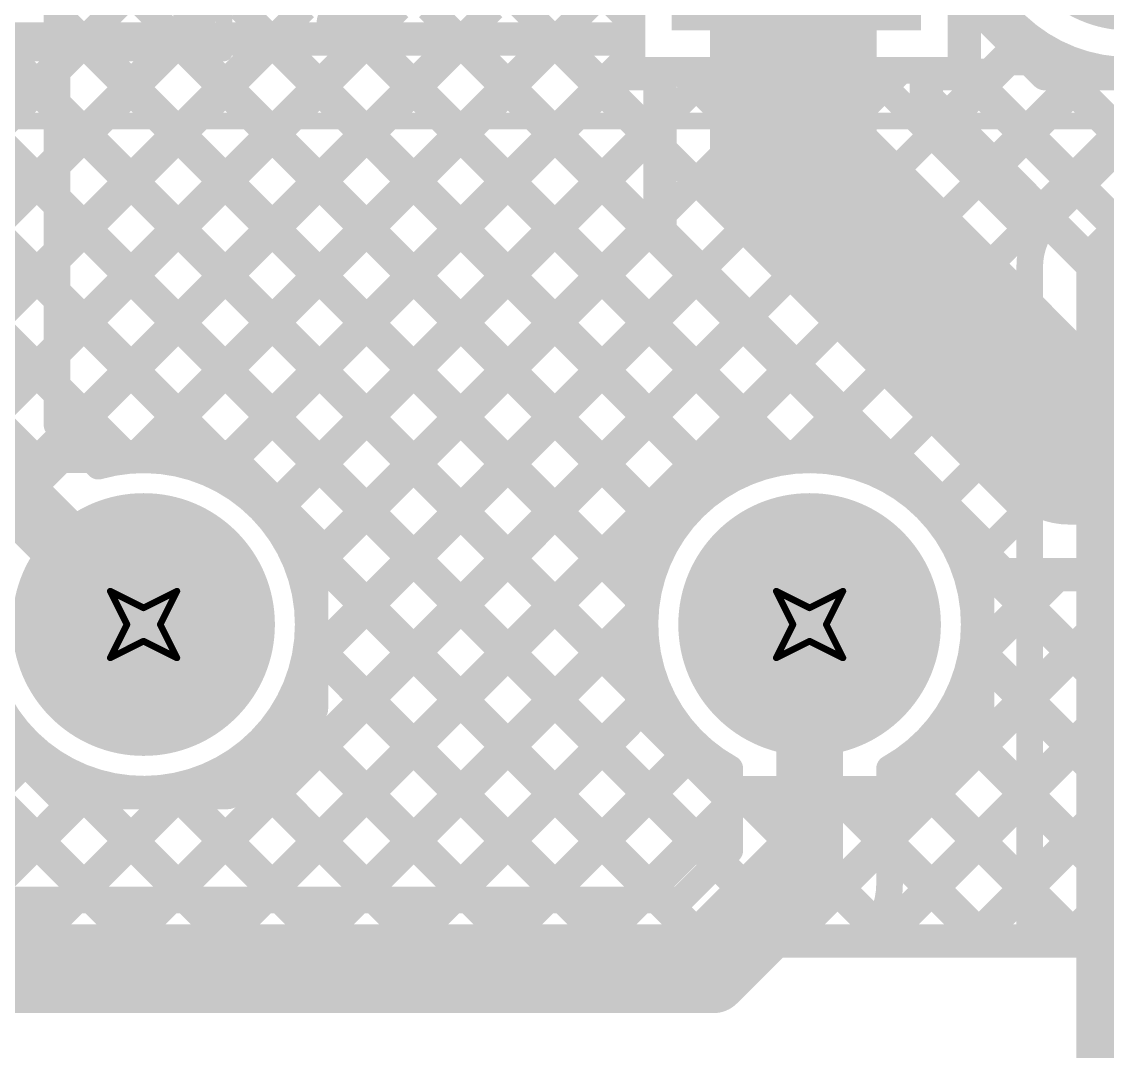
# Model space of a CAD drawing. Header units: inches. Extents: x -1.9 to 9.4, y 0 to 6.7.
# Drawn here: x 0.2097 to 0.5357, y 2.0577 to 2.3668 of the extents above; entities that cross this region are included whole.
import ezdxf

# ---------------------------------------------------------------- set-up
doc = ezdxf.new("R2010")
doc.units = ezdxf.units.IN
doc.header["$MEASUREMENT"] = 0
for name, color, linetype in [('Bottom Layer', 5, 'Continuous'), ('Bottom Solder', 6, 'Continuous'), ('Drill Drawing', 1, 'Continuous'), ('Mechanical 15', 56, 'Continuous'), ('Multi-Layer', 9, 'Continuous'), ('Pad Holes', 156, 'Continuous'), ('Top Layer', 1, 'Continuous'), ('Top Overlay', 2, 'Continuous'), ('Top Paste', 8, 'Continuous'), ('Top Solder', 216, 'Continuous')]:
    doc.layers.add(name, color=color, linetype=linetype)

# ---------------------------------------------------------------- blocks, each defined once
blk = doc.blocks.new('PE2818_I_1')
at = {"layer": 'Bottom Layer'}
h = blk.add_hatch(color=5, dxfattribs=at)
edge = h.paths.add_edge_path()
edge.add_arc((0.4, 0.4), 0.03543, 0, 360)
h = blk.add_hatch(color=5, dxfattribs=at)
edge = h.paths.add_edge_path()
edge.add_arc((0.4, 0.2), 0.03543, 0, 360)
at = {"layer": 'Bottom Solder'}
h = blk.add_hatch(color=6, dxfattribs=at)
edge = h.paths.add_edge_path()
edge.add_arc((0.4, 0.4), 0.03943, 0, 360)
h = blk.add_hatch(color=6, dxfattribs=at)
edge = h.paths.add_edge_path()
edge.add_arc((0.4, 0.2), 0.03943, 0, 360)
at = {"layer": 'Multi-Layer'}
h = blk.add_hatch(color=9, dxfattribs=at)
edge = h.paths.add_edge_path()
edge.add_arc((0.4, 0.4), 0.03543, 0, 360)
h = blk.add_hatch(color=9, dxfattribs=at)
edge = h.paths.add_edge_path()
edge.add_arc((0.4, 0.2), 0.03543, 0, 360)
at = {"layer": 'Pad Holes'}
h = blk.add_hatch(color=7, dxfattribs=at)
edge = h.paths.add_edge_path()
edge.add_arc((0.4, 0.4), 0.01969, 0, 360)
h = blk.add_hatch(color=7, dxfattribs=at)
edge = h.paths.add_edge_path()
edge.add_arc((0.4, 0.2), 0.01969, 0, 360)
at = {"layer": 'Top Layer'}
h = blk.add_hatch(color=1, dxfattribs=at)
edge = h.paths.add_edge_path()
edge.add_arc((0.4, 0.4), 0.03543, 0, 360)
h = blk.add_hatch(color=1, dxfattribs=at)
edge = h.paths.add_edge_path()
edge.add_arc((0.4, 0.2), 0.03543, 0, 360)
at = {"layer": 'Top Solder'}
h = blk.add_hatch(color=216, dxfattribs=at)
edge = h.paths.add_edge_path()
edge.add_arc((0.4, 0.4), 0.03943, 0, 360)
h = blk.add_hatch(color=216, dxfattribs=at)
edge = h.paths.add_edge_path()
edge.add_arc((0.4, 0.2), 0.03943, 0, 360)
at = {"layer": 'Top Overlay', "const_width": 0.005}
blk.add_lwpolyline([(0.55118, 0.61024), (0.55118, -0.61024)], dxfattribs=at)
blk = doc.blocks.new('PH_01338_21')
at = {"layer": 'Bottom Layer'}
blk.add_hatch(color=5, dxfattribs=at).paths.add_polyline_path([(-0.23543, -0.01457), (-0.16457, -0.01457), (-0.16457, -0.08543), (-0.23543, -0.08543)])
h = blk.add_hatch(color=5, dxfattribs=at)
edge = h.paths.add_edge_path()
edge.add_arc((-0.1, -0.05), 0.03543, 0, 360)
at = {"layer": 'Bottom Solder'}
blk.add_hatch(color=6, dxfattribs=at).paths.add_polyline_path([(-0.23743, -0.01257), (-0.16257, -0.01257), (-0.16257, -0.08743), (-0.23743, -0.08743)])
h = blk.add_hatch(color=6, dxfattribs=at)
edge = h.paths.add_edge_path()
edge.add_arc((-0.1, -0.05), 0.03743, 0, 360)
at = {"layer": 'Multi-Layer'}
blk.add_hatch(color=9, dxfattribs=at).paths.add_polyline_path([(-0.23543, -0.01457), (-0.16457, -0.01457), (-0.16457, -0.08543), (-0.23543, -0.08543)])
h = blk.add_hatch(color=9, dxfattribs=at)
edge = h.paths.add_edge_path()
edge.add_arc((-0.1, -0.05), 0.03543, 0, 360)
at = {"layer": 'Top Layer'}
blk.add_hatch(color=1, dxfattribs=at).paths.add_polyline_path([(-0.23543, -0.01457), (-0.16457, -0.01457), (-0.16457, -0.08543), (-0.23543, -0.08543)])
h = blk.add_hatch(color=1, dxfattribs=at)
edge = h.paths.add_edge_path()
edge.add_arc((-0.1, -0.05), 0.03543, 0, 360)
at = {"layer": 'Top Solder'}
blk.add_hatch(color=216, dxfattribs=at).paths.add_polyline_path([(-0.23743, -0.01257), (-0.16257, -0.01257), (-0.16257, -0.08743), (-0.23743, -0.08743)])
h = blk.add_hatch(color=216, dxfattribs=at)
edge = h.paths.add_edge_path()
edge.add_arc((-0.1, -0.05), 0.03743, 0, 360)
at = {"layer": 'Top Overlay', "const_width": 0.005}
for points in [[(-0.25, -0.09842), (-0.25, 0.09842)], [(-0.25, -0.09842), (0.25, -0.09842)]]:
    blk.add_lwpolyline(points, dxfattribs=at)
at = {"layer": 'Top Overlay', "const_width": 0.0025}
blk.add_lwpolyline([(-0.25125, -0.09842, 1), (-0.24875, -0.09842, 1)], format="xyb", close=True, dxfattribs=at)
blk.add_lwpolyline([(-0.25125, -0.09842, 1), (-0.24875, -0.09842, 1)], format="xyb", close=True, dxfattribs=at)
blk = doc.blocks.new('MBS10S_25')
at = {"layer": 'Top Layer'}
for points in [[(-0.15577, 0.07086), (-0.08333, 0.07086), (-0.08333, 0.02362), (-0.15577, 0.02362)], [(0.08332, 0.07086), (0.15576, 0.07086), (0.15576, 0.02362), (0.08332, 0.02362)], [(-0.15576, -0.02362), (-0.08332, -0.02362), (-0.08332, -0.07086), (-0.15576, -0.07086)], [(0.08333, -0.02362), (0.15577, -0.02362), (0.15577, -0.07086), (0.08333, -0.07086)]]:
    blk.add_hatch(color=1, dxfattribs=at).paths.add_polyline_path(points)
at = {"layer": 'Top Paste'}
for points in [[(-0.15577, 0.07086), (-0.08333, 0.07086), (-0.08333, 0.02362), (-0.15577, 0.02362)], [(0.08332, 0.07086), (0.15576, 0.07086), (0.15576, 0.02362), (0.08332, 0.02362)], [(-0.15576, -0.02362), (-0.08332, -0.02362), (-0.08332, -0.07086), (-0.15576, -0.07086)], [(0.08333, -0.02362), (0.15577, -0.02362), (0.15577, -0.07086), (0.08333, -0.07086)]]:
    blk.add_hatch(color=8, dxfattribs=at).paths.add_polyline_path(points)
at = {"layer": 'Top Solder'}
for points in [[(-0.15777, 0.07286), (-0.08133, 0.07286), (-0.08133, 0.02162), (-0.15777, 0.02162)], [(0.08132, 0.07286), (0.15776, 0.07286), (0.15776, 0.02162), (0.08132, 0.02162)], [(-0.15776, -0.02162), (-0.08132, -0.02162), (-0.08132, -0.07286), (-0.15776, -0.07286)], [(0.08133, -0.02162), (0.15777, -0.02162), (0.15777, -0.07286), (0.08133, -0.07286)]]:
    blk.add_hatch(color=216, dxfattribs=at).paths.add_polyline_path(points)
at = {"layer": 'Mechanical 15', "const_width": 0.0001}
blk.add_lwpolyline([(0.07054, 0.00501), (0.07052, 0.00499)], dxfattribs=at)
at = {"layer": 'Mechanical 15', "const_width": 0.00005}
for points in [[(0.0705, 0.00499, 1), (0.07055, 0.00499, 1)], [(0.07052, 0.00501, 1), (0.07057, 0.00501, 1)]]:
    blk.add_lwpolyline(points, format="xyb", close=True, dxfattribs=at)
at = {"layer": 'Top Overlay'}
for points, const_width in [([(-0.1124, 0.09, 1), (-0.12654, 0.09, 1)], 0.005), ([(-0.0834, 0.09843, 1), (-0.0809, 0.09843, 1)], 0.0025), ([(-0.0834, 0.09843, 1), (-0.0809, 0.09843, 1)], 0.0025), ([(-0.07067, 0.09843, 1), (-0.06817, 0.09843, 1)], 0.0025), ([(0.08195, 0.09843, 1), (0.08445, 0.09843, 1)], 0.0025), ([(0.08195, 0.09843, 1), (0.08445, 0.09843, 1)], 0.0025), ([(-0.12779, 0.09, 1), (-0.12529, 0.09, 1)], 0.0025), ([(-0.11365, 0.09, 1), (-0.11115, 0.09, 1)], 0.0025), ([(0.03678, 0.085, 1), (0.03928, 0.085, 1)], 0.0025), ([(-0.0834, 0.07564, 1), (-0.0809, 0.07564, 1)], 0.0025), ([(0.08195, 0.07564, 1), (0.08445, 0.07564, 1)], 0.0025), ([(-0.04822, 0.07, 1), (-0.04572, 0.07, 1)], 0.0025), ([(0.03678, 0.055, 1), (0.03928, 0.055, 1)], 0.0025), ([(0.03678, 0.055, 1), (0.03928, 0.055, 1)], 0.0025), ([(-0.06822, 0.05, 1), (-0.06572, 0.05, 1)], 0.0025), ([(-0.02822, 0.05, 1), (-0.02572, 0.05, 1)], 0.0025), ([(-0.04822, 0.03, 1), (-0.04572, 0.03, 1)], 0.0025), ([(0.03678, 0.025, 1), (0.03928, 0.025, 1)], 0.0025), ([(-0.0834, 0.01886, 1), (-0.0809, 0.01886, 1)], 0.0025), ([(0.08195, 0.01886, 1), (0.08445, 0.01886, 1)], 0.0025), ([(-0.0834, -0.01885, 1), (-0.0809, -0.01885, 1)], 0.0025), ([(0.08195, -0.01885, 1), (0.08445, -0.01885, 1)], 0.0025), ([(0.03928, -0.025, 1), (0.04178, -0.025, 1)], 0.0025), ([(-0.05822, -0.035, 1), (-0.05572, -0.035, 1)], 0.0025), ([(0.03928, -0.055, 1), (0.04178, -0.055, 1)], 0.0025), ([(0.03928, -0.055, 1), (0.04178, -0.055, 1)], 0.0025), ([(-0.0834, -0.07563, 1), (-0.0809, -0.07563, 1)], 0.0025), ([(-0.05822, -0.075, 1), (-0.05572, -0.075, 1)], 0.0025), ([(0.08195, -0.07563, 1), (0.08445, -0.07563, 1)], 0.0025), ([(0.03928, -0.085, 1), (0.04178, -0.085, 1)], 0.0025), ([(-0.0834, -0.09842, 1), (-0.0809, -0.09842, 1)], 0.0025), ([(-0.0834, -0.09842, 1), (-0.0809, -0.09842, 1)], 0.0025), ([(-0.07067, -0.09842, 1), (-0.06817, -0.09842, 1)], 0.0025), ([(0.08195, -0.09842, 1), (0.08445, -0.09842, 1)], 0.0025), ([(0.08195, -0.09842, 1), (0.08445, -0.09842, 1)], 0.0025)]:
    blk.add_lwpolyline(points, format="xyb", close=True, dxfattribs=dict(at, const_width=const_width))
at = {"layer": 'Top Overlay', "const_width": 0.005}
for points in [[(0.0832, 0.09843), (-0.08215, 0.09843)], [(-0.08215, 0.09843), (-0.08215, 0.07564)], [(-0.06942, 0.09843), (-0.06942, -0.09842)], [(0.0832, 0.09843), (0.0832, 0.07564)], [(-0.04697, 0.07), (-0.04697, 0.03)], [(-0.02697, 0.05), (-0.06697, 0.05)], [(-0.08215, 0.01886), (-0.08215, -0.01885)], [(0.0832, 0.01886), (0.0832, -0.01885)], [(-0.05697, -0.035), (-0.05697, -0.075)], [(-0.08215, -0.07563), (-0.08215, -0.09842)], [(0.0832, -0.07563), (0.0832, -0.09842)], [(0.0832, -0.09842), (-0.08215, -0.09842)]]:
    blk.add_lwpolyline(points, dxfattribs=at)
for points in [[(0.03803, 0.085, -1), (0.03803, 0.055)], [(0.03803, 0.025, -1), (0.03803, 0.055)], [(0.04053, -0.025, -1), (0.04053, -0.055)], [(0.04053, -0.085, -1), (0.04053, -0.055)]]:
    blk.add_lwpolyline(points, format="xyb", dxfattribs=at)

msp = doc.modelspace()

# ---------------------------------------------------------------- linework, layer by layer
at = {"layer": 'Bottom Layer'}
for points, const_width in [([(0.01631, 2.48853), (0.26858, 2.23626)], 0.01), ([(0.01631, 2.46025), (0.2403, 2.23626)], 0.01), ([(0.01631, 2.43196), (0.21657, 2.23171)], 0.01), ([(0.44143, 2.32368), (0.44143, 2.40061)], 0.05), ([(0.49283, 2.35114), (0.49283, 2.37549)], 0.01), ([(0.49283, 2.37549), (0.51718, 2.35114)], 0.01), ([(0.49283, 2.3711), (0.49502, 2.3733)], 0.01), ([(0.01631, 2.09258), (0.28531, 2.36157)], 0.01), ([(0.01631, 2.12086), (0.25703, 2.36157)], 0.01), ([(0.01631, 2.12086), (0.25703, 2.36157)], 0.01), ([(0.01631, 2.14915), (0.22874, 2.36157)], 0.01), ([(0.04285, 2.09083), (0.31359, 2.36157)], 0.01), ([(0.07113, 2.09083), (0.34188, 2.36157)], 0.01), ([(0.17155, 2.36157), (0.4423, 2.09083)], 0.01), ([(0.1968, 2.36157), (0.39196, 2.36157)], 0.01), ([(0.19984, 2.36157), (0.39591, 2.16551)], 0.01), ([(0.22812, 2.36157), (0.39591, 2.19379)], 0.01), ([(0.24485, 2.23626), (0.37016, 2.36157)], 0.01), ([(0.2564, 2.36157), (0.40142, 2.21656)], 0.01), ([(0.28469, 2.36157), (0.41556, 2.2307)], 0.01), ([(0.31297, 2.36157), (0.43829, 2.23626)], 0.01), ([(0.34126, 2.36157), (0.46657, 2.23626)], 0.01), ([(0.36954, 2.36157), (0.40143, 2.32969)], 0.01), ([(0.39196, 2.35114), (0.39196, 2.36157)], 0.01), ([(0.48756, 2.33755), (0.50916, 2.35915)], 0.01), ([(0.27234, 2.23547), (0.39196, 2.35509)], 0.01), ([(0.39196, 2.35114), (0.40143, 2.35114)], 0.01), ([(0.40143, 2.34368), (0.40143, 2.35114)], 0.01), ([(0.48143, 2.34368), (0.48143, 2.35114)], 0.01), ([(0.48143, 2.35114), (0.49283, 2.35114)], 0.01), ([(0.49283, 2.35143), (0.56343, 2.28083)], 0.01), ([(0.5017, 2.3234), (0.52944, 2.35114)], 0.01), ([(0.51584, 2.30926), (0.55652, 2.34994)], 0.01), ([(0.51718, 2.35114), (0.55533, 2.35114)], 0.01), ([(0.5214, 2.35114), (0.59171, 2.28083)], 0.01), ([(0.40143, 2.30368), (0.40143, 2.34368)], 0.01), ([(0.40143, 2.30368), (0.40143, 2.34368)], 0.01), ([(0.44143, 2.32368), (0.52428, 2.24083)], 0.05), ([(0.48143, 2.34368), (0.54428, 2.28083)], 0.01), ([(0.28649, 2.22133), (0.40143, 2.33627)], 0.01), ([(0.52998, 2.29512), (0.57067, 2.3358)], 0.01), ([(0.01631, 2.31882), (0.24431, 2.09083)], 0.01), ([(0.29677, 2.20333), (0.40143, 2.30799)], 0.01), ([(0.40143, 2.30368), (0.42143, 2.28368)], 0.01), ([(0.40143, 2.30368), (0.42143, 2.28368)], 0.01), ([(0.01631, 2.29054), (0.21603, 2.09083)], 0.01), ([(0.29677, 2.17505), (0.41341, 2.29169)], 0.01), ([(0.42143, 2.28368), (0.46884, 2.23626)], 0.01), ([(0.24084, 2.09083), (0.42756, 2.27755)], 0.01), ([(0.52368, 2.09083), (0.70249, 2.26964)], 0.01), ([(0.26912, 2.09083), (0.4417, 2.2634)], 0.01), ([(0.52428, 2.24083), (0.59834, 2.24083)], 0.05), ([(0.44284, 2.23626), (0.45584, 2.24926)], 0.01), ([(0.19591, 2.21104), (0.22112, 2.23626)], 0.01), ([(0.22112, 2.23626), (0.27156, 2.23626)], 0.01), ([(0.26858, 2.23626), (0.29677, 2.20807)], 0.01), ([(0.27156, 2.23626), (0.29677, 2.21104)], 0.01), ([(0.39591, 2.21104), (0.42112, 2.23626)], 0.01), ([(0.42112, 2.23626), (0.46884, 2.23626)], 0.01), ([(0.46884, 2.23626), (0.48428, 2.22083)], 0.01), ([(0.47156, 2.23626), (0.48428, 2.22354)], 0.01), ([(0.48428, 2.22354), (0.49677, 2.21104)], 0.01), ([(0.48428, 2.22083), (0.49677, 2.20833)], 0.01), ([(0.48428, 2.22083), (0.49677, 2.20833)], 0.01), ([(0.29677, 2.16061), (0.29677, 2.21104)], 0.01), ([(0.39591, 2.16061), (0.39591, 2.21104)], 0.01), ([(0.29677, 2.20807), (0.41402, 2.09083)], 0.01), ([(0.49677, 2.20833), (0.50428, 2.20083)], 0.01), ([(0.49677, 2.20833), (0.50428, 2.20083)], 0.01), ([(0.49677, 2.16061), (0.49677, 2.20833)], 0.01), ([(0.49677, 2.20606), (0.61201, 2.09083)], 0.01), ([(0.43883, 2.09083), (0.54883, 2.20083)], 0.01), ([(0.46711, 2.09083), (0.57711, 2.20083)], 0.01), ([(0.4954, 2.09083), (0.6054, 2.20083)], 0.01), ([(0.49677, 2.17706), (0.52054, 2.20083)], 0.01), ([(0.50428, 2.20083), (0.54428, 2.20083)], 0.01), ([(0.50428, 2.20083), (0.54428, 2.20083)], 0.01), ([(0.53029, 2.20083), (0.64029, 2.09083)], 0.01), ([(0.29741, 2.09083), (0.39591, 2.18933)], 0.01), ([(0.29677, 2.17979), (0.38573, 2.09083)], 0.01), ([(0.49677, 2.17778), (0.58372, 2.09083)], 0.01), ([(0.19591, 2.16061), (0.22112, 2.13539)], 0.01), ([(0.27156, 2.13539), (0.29677, 2.16061)], 0.01), ([(0.32569, 2.09083), (0.39591, 2.16104)], 0.01), ([(0.39591, 2.16061), (0.42112, 2.13539)], 0.01), ([(0.47156, 2.13539), (0.49677, 2.16061)], 0.01), ([(0.29222, 2.15606), (0.35745, 2.09083)], 0.01), ([(0.49121, 2.15505), (0.55544, 2.09083)], 0.01), ([(0.35397, 2.09083), (0.40983, 2.14668)], 0.01), ([(0.15598, 2.09083), (0.21084, 2.14568)], 0.01), ([(0.27808, 2.14191), (0.32916, 2.09083)], 0.01), ([(0.47707, 2.14091), (0.52715, 2.09083)], 0.01), ([(0.18427, 2.09083), (0.22884, 2.13539)], 0.01), ([(0.21255, 2.09083), (0.25712, 2.13539)], 0.01), ([(0.22112, 2.13539), (0.27156, 2.13539)], 0.01), ([(0.22803, 2.13539), (0.27259, 2.09083)], 0.01), ([(0.25631, 2.13539), (0.30088, 2.09083)], 0.01), ([(0.38226, 2.09083), (0.42683, 2.13539)], 0.01), ([(0.41054, 2.09083), (0.45511, 2.13539)], 0.01), ([(0.42112, 2.13539), (0.47156, 2.13539)], 0.01), ([(0.42602, 2.13539), (0.47058, 2.09083)], 0.01), ([(0.4543, 2.13539), (0.49887, 2.09083)], 0.01), ([(0.01631, 2.09083), (1.27503, 2.09083)], 0.01)]:
    msp.add_lwpolyline(points, dxfattribs=dict(at, const_width=const_width))
for points, const_width in [([(0.49033, 2.3711, 1), (0.49533, 2.3711, 1)], 0.005), ([(0.22562, 2.36157, 1), (0.23062, 2.36157, 1)], 0.005), ([(0.22624, 2.36157, 1), (0.23124, 2.36157, 1)], 0.005), ([(0.2539, 2.36157, 1), (0.2589, 2.36157, 1)], 0.005), ([(0.25453, 2.36157, 1), (0.25953, 2.36157, 1)], 0.005), ([(0.25453, 2.36157, 1), (0.25953, 2.36157, 1)], 0.005), ([(0.28219, 2.36157, 1), (0.28719, 2.36157, 1)], 0.005), ([(0.28281, 2.36157, 1), (0.28781, 2.36157, 1)], 0.005), ([(0.31047, 2.36157, 1), (0.31547, 2.36157, 1)], 0.005), ([(0.31109, 2.36157, 1), (0.31609, 2.36157, 1)], 0.005), ([(0.33876, 2.36157, 1), (0.34376, 2.36157, 1)], 0.005), ([(0.33938, 2.36157, 1), (0.34438, 2.36157, 1)], 0.005), ([(0.36704, 2.36157, 1), (0.37204, 2.36157, 1)], 0.005), ([(0.36766, 2.36157, 1), (0.37266, 2.36157, 1)], 0.005), ([(0.38946, 2.36157, 1), (0.39446, 2.36157, 1)], 0.005), ([(0.38946, 2.36157, 1), (0.39446, 2.36157, 1)], 0.005), ([(0.50666, 2.35915, 1), (0.51166, 2.35915, 1)], 0.005), ([(0.38946, 2.35509, 1), (0.39446, 2.35509, 1)], 0.005), ([(0.38946, 2.35114, 1), (0.39446, 2.35114, 1)], 0.005), ([(0.38946, 2.35114, 1), (0.39446, 2.35114, 1)], 0.005), ([(0.39893, 2.35114, 1), (0.40393, 2.35114, 1)], 0.005), ([(0.39893, 2.35114, 1), (0.40393, 2.35114, 1)], 0.005), ([(0.47893, 2.35114, 1), (0.48393, 2.35114, 1)], 0.005), ([(0.47893, 2.35114, 1), (0.48393, 2.35114, 1)], 0.005), ([(0.49033, 2.35143, 1), (0.49533, 2.35143, 1)], 0.005), ([(0.49033, 2.35114, 1), (0.49533, 2.35114, 1)], 0.005), ([(0.49033, 2.35114, 1), (0.49533, 2.35114, 1)], 0.005), ([(0.51468, 2.35114, 1), (0.51968, 2.35114, 1)], 0.005), ([(0.51468, 2.35114, 1), (0.51968, 2.35114, 1)], 0.005), ([(0.5189, 2.35114, 1), (0.5239, 2.35114, 1)], 0.005), ([(0.52694, 2.35114, 1), (0.53194, 2.35114, 1)], 0.005), ([(0.39893, 2.34368, 1), (0.40393, 2.34368, 1)], 0.005), ([(0.39893, 2.34368, 1), (0.40393, 2.34368, 1)], 0.005), ([(0.39893, 2.34368, 1), (0.40393, 2.34368, 1)], 0.005), ([(0.42893, 2.32368, 1), (0.45393, 2.32368, 1)], 0.025), ([(0.42893, 2.32368, 1), (0.45393, 2.32368, 1)], 0.025), ([(0.47893, 2.34368, 1), (0.48393, 2.34368, 1)], 0.005), ([(0.47893, 2.34368, 1), (0.48393, 2.34368, 1)], 0.005), ([(0.39893, 2.33627, 1), (0.40393, 2.33627, 1)], 0.005), ([(0.48506, 2.33755, 1), (0.49006, 2.33755, 1)], 0.005), ([(0.39893, 2.32969, 1), (0.40393, 2.32969, 1)], 0.005), ([(0.4992, 2.3234, 1), (0.5042, 2.3234, 1)], 0.005), ([(0.39893, 2.30799, 1), (0.40393, 2.30799, 1)], 0.005), ([(0.51334, 2.30926, 1), (0.51834, 2.30926, 1)], 0.005), ([(0.39893, 2.30368, 1), (0.40393, 2.30368, 1)], 0.005), ([(0.39893, 2.30368, 1), (0.40393, 2.30368, 1)], 0.005), ([(0.39893, 2.30368, 1), (0.40393, 2.30368, 1)], 0.005), ([(0.39893, 2.30368, 1), (0.40393, 2.30368, 1)], 0.005), ([(0.52748, 2.29512, 1), (0.53248, 2.29512, 1)], 0.005), ([(0.41091, 2.29169, 1), (0.41591, 2.29169, 1)], 0.005), ([(0.41893, 2.28368, 1), (0.42393, 2.28368, 1)], 0.005), ([(0.41893, 2.28368, 1), (0.42393, 2.28368, 1)], 0.005), ([(0.41893, 2.28368, 1), (0.42393, 2.28368, 1)], 0.005), ([(0.42506, 2.27755, 1), (0.43006, 2.27755, 1)], 0.005), ([(0.4392, 2.2634, 1), (0.4442, 2.2634, 1)], 0.005), ([(0.51178, 2.24083, 1), (0.53678, 2.24083, 1)], 0.025), ([(0.51178, 2.24083, 1), (0.53678, 2.24083, 1)], 0.025), ([(0.45334, 2.24926, 1), (0.45834, 2.24926, 1)], 0.005), ([(0.21862, 2.23626, 1), (0.22362, 2.23626, 1)], 0.005), ([(0.21862, 2.23626, 1), (0.22362, 2.23626, 1)], 0.005), ([(0.2378, 2.23626, 1), (0.2428, 2.23626, 1)], 0.005), ([(0.24235, 2.23626, 1), (0.24735, 2.23626, 1)], 0.005), ([(0.26608, 2.23626, 1), (0.27108, 2.23626, 1)], 0.005), ([(0.26608, 2.23626, 1), (0.27108, 2.23626, 1)], 0.005), ([(0.26906, 2.23626, 1), (0.27406, 2.23626, 1)], 0.005), ([(0.26906, 2.23626, 1), (0.27406, 2.23626, 1)], 0.005), ([(0.26984, 2.23547, 1), (0.27484, 2.23547, 1)], 0.005), ([(0.41862, 2.23626, 1), (0.42362, 2.23626, 1)], 0.005), ([(0.41862, 2.23626, 1), (0.42362, 2.23626, 1)], 0.005), ([(0.43579, 2.23626, 1), (0.44079, 2.23626, 1)], 0.005), ([(0.44034, 2.23626, 1), (0.44534, 2.23626, 1)], 0.005), ([(0.46407, 2.23626, 1), (0.46907, 2.23626, 1)], 0.005), ([(0.46634, 2.23626, 1), (0.47134, 2.23626, 1)], 0.005), ([(0.46634, 2.23626, 1), (0.47134, 2.23626, 1)], 0.005), ([(0.46634, 2.23626, 1), (0.47134, 2.23626, 1)], 0.005), ([(0.46906, 2.23626, 1), (0.47406, 2.23626, 1)], 0.005), ([(0.21407, 2.23171, 1), (0.21907, 2.23171, 1)], 0.005), ([(0.41306, 2.2307, 1), (0.41806, 2.2307, 1)], 0.005), ([(0.48178, 2.22354, 1), (0.48678, 2.22354, 1)], 0.005), ([(0.48178, 2.22354, 1), (0.48678, 2.22354, 1)], 0.005), ([(0.28399, 2.22133, 1), (0.28899, 2.22133, 1)], 0.005), ([(0.48178, 2.22083, 1), (0.48678, 2.22083, 1)], 0.005), ([(0.48178, 2.22083, 1), (0.48678, 2.22083, 1)], 0.005), ([(0.48178, 2.22083, 1), (0.48678, 2.22083, 1)], 0.005), ([(0.39892, 2.21656, 1), (0.40392, 2.21656, 1)], 0.005), ([(0.29427, 2.21104, 1), (0.29927, 2.21104, 1)], 0.005), ([(0.29427, 2.21104, 1), (0.29927, 2.21104, 1)], 0.005), ([(0.39341, 2.21104, 1), (0.39841, 2.21104, 1)], 0.005), ([(0.39341, 2.21104, 1), (0.39841, 2.21104, 1)], 0.005), ([(0.49427, 2.21104, 1), (0.49927, 2.21104, 1)], 0.005), ([(0.29427, 2.20807, 1), (0.29927, 2.20807, 1)], 0.005), ([(0.29427, 2.20807, 1), (0.29927, 2.20807, 1)], 0.005), ([(0.49427, 2.20833, 1), (0.49927, 2.20833, 1)], 0.005), ([(0.49427, 2.20833, 1), (0.49927, 2.20833, 1)], 0.005), ([(0.49427, 2.20833, 1), (0.49927, 2.20833, 1)], 0.005), ([(0.49427, 2.20833, 1), (0.49927, 2.20833, 1)], 0.005), ([(0.49427, 2.20833, 1), (0.49927, 2.20833, 1)], 0.005), ([(0.49427, 2.20606, 1), (0.49927, 2.20606, 1)], 0.005), ([(0.29427, 2.20333, 1), (0.29927, 2.20333, 1)], 0.005), ([(0.50178, 2.20083, 1), (0.50678, 2.20083, 1)], 0.005), ([(0.50178, 2.20083, 1), (0.50678, 2.20083, 1)], 0.005), ([(0.50178, 2.20083, 1), (0.50678, 2.20083, 1)], 0.005), ([(0.50178, 2.20083, 1), (0.50678, 2.20083, 1)], 0.005), ([(0.51804, 2.20083, 1), (0.52304, 2.20083, 1)], 0.005), ([(0.52779, 2.20083, 1), (0.53279, 2.20083, 1)], 0.005), ([(0.39341, 2.19379, 1), (0.39841, 2.19379, 1)], 0.005), ([(0.39341, 2.18933, 1), (0.39841, 2.18933, 1)], 0.005), ([(0.29427, 2.17979, 1), (0.29927, 2.17979, 1)], 0.005), ([(0.49427, 2.17778, 1), (0.49927, 2.17778, 1)], 0.005), ([(0.49427, 2.17706, 1), (0.49927, 2.17706, 1)], 0.005), ([(0.29427, 2.17505, 1), (0.29927, 2.17505, 1)], 0.005), ([(0.39341, 2.16551, 1), (0.39841, 2.16551, 1)], 0.005), ([(0.29427, 2.16061, 1), (0.29927, 2.16061, 1)], 0.005), ([(0.29427, 2.16061, 1), (0.29927, 2.16061, 1)], 0.005), ([(0.39341, 2.16104, 1), (0.39841, 2.16104, 1)], 0.005), ([(0.39341, 2.16061, 1), (0.39841, 2.16061, 1)], 0.005), ([(0.39341, 2.16061, 1), (0.39841, 2.16061, 1)], 0.005), ([(0.49427, 2.16061, 1), (0.49927, 2.16061, 1)], 0.005), ([(0.49427, 2.16061, 1), (0.49927, 2.16061, 1)], 0.005), ([(0.28972, 2.15606, 1), (0.29472, 2.15606, 1)], 0.005), ([(0.48871, 2.15505, 1), (0.49371, 2.15505, 1)], 0.005), ([(0.40733, 2.14668, 1), (0.41233, 2.14668, 1)], 0.005), ([(0.20834, 2.14568, 1), (0.21334, 2.14568, 1)], 0.005), ([(0.27558, 2.14191, 1), (0.28058, 2.14191, 1)], 0.005), ([(0.47457, 2.14091, 1), (0.47957, 2.14091, 1)], 0.005), ([(0.21862, 2.13539, 1), (0.22362, 2.13539, 1)], 0.005), ([(0.21862, 2.13539, 1), (0.22362, 2.13539, 1)], 0.005), ([(0.22553, 2.13539, 1), (0.23053, 2.13539, 1)], 0.005), ([(0.22634, 2.13539, 1), (0.23134, 2.13539, 1)], 0.005), ([(0.25381, 2.13539, 1), (0.25881, 2.13539, 1)], 0.005), ([(0.25462, 2.13539, 1), (0.25962, 2.13539, 1)], 0.005), ([(0.26906, 2.13539, 1), (0.27406, 2.13539, 1)], 0.005), ([(0.26906, 2.13539, 1), (0.27406, 2.13539, 1)], 0.005), ([(0.41862, 2.13539, 1), (0.42362, 2.13539, 1)], 0.005), ([(0.41862, 2.13539, 1), (0.42362, 2.13539, 1)], 0.005), ([(0.42352, 2.13539, 1), (0.42852, 2.13539, 1)], 0.005), ([(0.42433, 2.13539, 1), (0.42933, 2.13539, 1)], 0.005), ([(0.4518, 2.13539, 1), (0.4568, 2.13539, 1)], 0.005), ([(0.45261, 2.13539, 1), (0.45761, 2.13539, 1)], 0.005), ([(0.46906, 2.13539, 1), (0.47406, 2.13539, 1)], 0.005), ([(0.46906, 2.13539, 1), (0.47406, 2.13539, 1)], 0.005), ([(0.21005, 2.09083, 1), (0.21505, 2.09083, 1)], 0.005), ([(0.21353, 2.09083, 1), (0.21853, 2.09083, 1)], 0.005), ([(0.23834, 2.09083, 1), (0.24334, 2.09083, 1)], 0.005), ([(0.24181, 2.09083, 1), (0.24681, 2.09083, 1)], 0.005), ([(0.26662, 2.09083, 1), (0.27162, 2.09083, 1)], 0.005), ([(0.27009, 2.09083, 1), (0.27509, 2.09083, 1)], 0.005), ([(0.29491, 2.09083, 1), (0.29991, 2.09083, 1)], 0.005), ([(0.29838, 2.09083, 1), (0.30338, 2.09083, 1)], 0.005), ([(0.32319, 2.09083, 1), (0.32819, 2.09083, 1)], 0.005), ([(0.32666, 2.09083, 1), (0.33166, 2.09083, 1)], 0.005), ([(0.35147, 2.09083, 1), (0.35647, 2.09083, 1)], 0.005), ([(0.35495, 2.09083, 1), (0.35995, 2.09083, 1)], 0.005), ([(0.37976, 2.09083, 1), (0.38476, 2.09083, 1)], 0.005), ([(0.38323, 2.09083, 1), (0.38823, 2.09083, 1)], 0.005), ([(0.40804, 2.09083, 1), (0.41304, 2.09083, 1)], 0.005), ([(0.41152, 2.09083, 1), (0.41652, 2.09083, 1)], 0.005), ([(0.43633, 2.09083, 1), (0.44133, 2.09083, 1)], 0.005), ([(0.4398, 2.09083, 1), (0.4448, 2.09083, 1)], 0.005), ([(0.46461, 2.09083, 1), (0.46961, 2.09083, 1)], 0.005), ([(0.46808, 2.09083, 1), (0.47308, 2.09083, 1)], 0.005), ([(0.4929, 2.09083, 1), (0.4979, 2.09083, 1)], 0.005), ([(0.49637, 2.09083, 1), (0.50137, 2.09083, 1)], 0.005), ([(0.52118, 2.09083, 1), (0.52618, 2.09083, 1)], 0.005), ([(0.52465, 2.09083, 1), (0.52965, 2.09083, 1)], 0.005)]:
    msp.add_lwpolyline(points, format="xyb", close=True, dxfattribs=dict(at, const_width=const_width))
at = {"layer": 'Drill Drawing', "const_width": 0.002}
for points in [[(0.23634, 2.19583), (0.24634, 2.19083)], [(0.23634, 2.19583), (0.24134, 2.18583)], [(0.24634, 2.19083), (0.25634, 2.19583)], [(0.25134, 2.18583), (0.25634, 2.19583)], [(0.43634, 2.19583), (0.44634, 2.19083)], [(0.43634, 2.19583), (0.44134, 2.18583)], [(0.44634, 2.19083), (0.45634, 2.19583)], [(0.45134, 2.18583), (0.45634, 2.19583)], [(0.23634, 2.17583), (0.24134, 2.18583)], [(0.25134, 2.18583), (0.25634, 2.17583)], [(0.43634, 2.17583), (0.44134, 2.18583)], [(0.45134, 2.18583), (0.45634, 2.17583)], [(0.23634, 2.17583), (0.24634, 2.18083)], [(0.24634, 2.18083), (0.25634, 2.17583)], [(0.43634, 2.17583), (0.44634, 2.18083)], [(0.44634, 2.18083), (0.45634, 2.17583)]]:
    msp.add_lwpolyline(points, dxfattribs=at)
at = {"layer": 'Drill Drawing', "const_width": 0.001}
for points in [[(0.23584, 2.19583, 1), (0.23684, 2.19583, 1)], [(0.23584, 2.19583, 1), (0.23684, 2.19583, 1)], [(0.25584, 2.19583, 1), (0.25684, 2.19583, 1)], [(0.25584, 2.19583, 1), (0.25684, 2.19583, 1)], [(0.43584, 2.19583, 1), (0.43684, 2.19583, 1)], [(0.43584, 2.19583, 1), (0.43684, 2.19583, 1)], [(0.45584, 2.19583, 1), (0.45684, 2.19583, 1)], [(0.45584, 2.19583, 1), (0.45684, 2.19583, 1)], [(0.24584, 2.19083, 1), (0.24684, 2.19083, 1)], [(0.24584, 2.19083, 1), (0.24684, 2.19083, 1)], [(0.44584, 2.19083, 1), (0.44684, 2.19083, 1)], [(0.44584, 2.19083, 1), (0.44684, 2.19083, 1)], [(0.24084, 2.18583, 1), (0.24184, 2.18583, 1)], [(0.24084, 2.18583, 1), (0.24184, 2.18583, 1)], [(0.25084, 2.18583, 1), (0.25184, 2.18583, 1)], [(0.25084, 2.18583, 1), (0.25184, 2.18583, 1)], [(0.44084, 2.18583, 1), (0.44184, 2.18583, 1)], [(0.44084, 2.18583, 1), (0.44184, 2.18583, 1)], [(0.45084, 2.18583, 1), (0.45184, 2.18583, 1)], [(0.45084, 2.18583, 1), (0.45184, 2.18583, 1)], [(0.24584, 2.18083, 1), (0.24684, 2.18083, 1)], [(0.24584, 2.18083, 1), (0.24684, 2.18083, 1)], [(0.44584, 2.18083, 1), (0.44684, 2.18083, 1)], [(0.44584, 2.18083, 1), (0.44684, 2.18083, 1)], [(0.23584, 2.17583, 1), (0.23684, 2.17583, 1)], [(0.23584, 2.17583, 1), (0.23684, 2.17583, 1)], [(0.25584, 2.17583, 1), (0.25684, 2.17583, 1)], [(0.25584, 2.17583, 1), (0.25684, 2.17583, 1)], [(0.43584, 2.17583, 1), (0.43684, 2.17583, 1)], [(0.43584, 2.17583, 1), (0.43684, 2.17583, 1)], [(0.45584, 2.17583, 1), (0.45684, 2.17583, 1)], [(0.45584, 2.17583, 1), (0.45684, 2.17583, 1)]]:
    msp.add_lwpolyline(points, format="xyb", close=True, dxfattribs=at)
at = {"layer": 'Top Layer'}
for points, const_width in [([(0.39296, 2.35214), (0.39296, 2.45101)], 0.008), ([(0.49183, 2.35214), (0.49183, 2.45101)], 0.008), ([(0.22034, 2.24577), (0.22034, 2.4423)], 0.008), ([(0.53393, 2.29311), (0.64239, 2.40157)], 0.015), ([(0.35811, 2.40129), (0.39296, 2.36644)], 0.008), ([(0.22034, 2.39764), (0.40502, 2.21296)], 0.008), ([(0.22034, 2.35317), (0.25767, 2.3905)], 0.008), ([(0.24378, 2.23519), (0.39296, 2.38437)], 0.008), ([(0.49183, 2.38071), (0.54148, 2.33106)], 0.008), ([(0.49183, 2.3701), (0.49922, 2.3775)], 0.008), ([(0.35811, 2.37301), (0.51243, 2.21869)], 0.008), ([(0.22034, 2.32489), (0.26641, 2.37096)], 0.008), ([(0.22034, 2.26832), (0.32298, 2.37096)], 0.008), ([(0.22034, 2.32489), (0.26641, 2.37096)], 0.008), ([(0.22034, 2.2966), (0.2947, 2.37096)], 0.008), ([(0.22034, 2.36936), (0.39734, 2.19236)], 0.008), ([(0.22321, 2.2429), (0.35127, 2.37096)], 0.008), ([(0.2753, 2.37096), (0.41915, 2.22711)], 0.008), ([(0.30359, 2.37096), (0.43973, 2.23482)], 0.008), ([(0.33187, 2.37096), (0.51243, 2.1904)], 0.008), ([(0.51873, 2.30831), (0.57388, 2.36347)], 0.008), ([(0.25318, 2.10317), (0.51234, 2.36233)], 0.008), ([(0.44161, 2.23503), (0.56341, 2.35683)], 0.008), ([(0.26741, 2.23054), (0.39296, 2.35609)], 0.008), ([(0.28146, 2.10317), (0.53162, 2.35333)], 0.008), ([(0.28354, 2.21838), (0.4173, 2.35214)], 0.008), ([(0.29364, 2.2002), (0.44558, 2.35214)], 0.008), ([(0.29383, 2.1721), (0.47387, 2.35214)], 0.008), ([(0.39296, 2.35214), (0.49183, 2.35214)], 0.008), ([(0.40726, 2.35214), (0.51243, 2.24697)], 0.008), ([(0.43554, 2.35214), (0.51243, 2.27526)], 0.008), ([(0.46383, 2.35214), (0.51423, 2.30173)], 0.008), ([(0.49183, 2.35243), (0.52733, 2.31692)], 0.008), ([(0.22034, 2.34107), (0.42236, 2.13905)], 0.008), ([(0.22034, 2.31279), (0.41873, 2.11439)], 0.008), ([(0.53393, 1.5952), (0.53393, 2.29311)], 0.015), ([(0.51243, 2.09083), (0.51243, 2.29311)], 0.008), ([(0.22034, 2.2845), (0.40167, 2.10317)], 0.008), ([(0.46603, 2.23117), (0.51243, 2.27757)], 0.008), ([(0.22034, 2.25622), (0.24153, 2.23503)], 0.008), ([(0.48259, 2.21944), (0.51243, 2.24928)], 0.008), ([(0.22034, 2.24577), (0.23275, 2.23336)], 0.008), ([(0.0928, 2.24234), (0.23197, 2.10317)], 0.008), ([(0.19634, 2.23583), (0.24634, 2.18583)], 0.02), ([(0.49315, 2.20172), (0.51243, 2.221)], 0.008), ([(0.30975, 2.10317), (0.39713, 2.19055)], 0.008), ([(0.44636, 2.10808), (0.44636, 2.18583)], 0.02), ([(0.49453, 2.17481), (0.51243, 2.19271)], 0.008), ([(0.29554, 2.18102), (0.37339, 2.10317)], 0.008), ([(0.49533, 2.17922), (0.51243, 2.16212)], 0.008), ([(0.33803, 2.10317), (0.401, 2.16613)], 0.008), ([(0.47036, 2.12236), (0.51243, 2.16443)], 0.008), ([(0.28841, 2.15987), (0.34511, 2.10317)], 0.008), ([(0.48762, 2.15864), (0.51243, 2.13383)], 0.008), ([(0.16832, 2.10317), (0.21378, 2.14863)], 0.008), ([(0.36631, 2.10317), (0.41273, 2.14958)], 0.008), ([(0.21832, 2.1451), (0.26025, 2.10317)], 0.008), ([(0.27467, 2.14532), (0.31682, 2.10317)], 0.008), ([(0.47347, 2.14451), (0.51243, 2.10555)], 0.008), ([(0.42236, 2.11802), (0.42236, 2.1426)], 0.008), ([(0.47036, 2.10808), (0.47036, 2.14262)], 0.008), ([(0.19661, 2.10317), (0.23197, 2.13853)], 0.008), ([(0.22489, 2.10317), (0.26006, 2.13834)], 0.008), ([(0.25461, 2.13709), (0.28854, 2.10317)], 0.008), ([(0.46711, 2.09083), (0.51243, 2.13615)], 0.008), ([(0.3946, 2.10317), (0.42236, 2.13093)], 0.008), ([(0.47036, 2.11934), (0.49887, 2.09083)], 0.008), ([(0.40751, 2.10317), (0.42236, 2.11802)], 0.008), ([(0.41745, 2.07917), (0.44636, 2.10808)], 0.02), ([(0.4954, 2.09083), (0.51243, 2.10786)], 0.008), ([(0.10994, 2.10317), (0.40751, 2.10317)], 0.008), ([(0.46645, 2.09496), (0.47058, 2.09083)], 0.008), ([(0.46305, 2.09083), (0.51243, 2.09083)], 0.008), ([(0.1, 2.07917), (0.41745, 2.07917)], 0.02)]:
    msp.add_lwpolyline(points, dxfattribs=dict(at, const_width=const_width))
at = {"layer": 'Top Layer', "const_width": 0.008}
for points in [[(0.57388, 2.36347, -4.470322), (0.59183, 2.40157)], [(0.51243, 2.29311, -0.198912), (0.51873, 2.30831)], [(0.51243, 2.29311, -0.198912), (0.51873, 2.30831)], [(0.23275, 2.23336, -0.498333), (0.29577, 2.18583)], [(0.42236, 2.1426, -1.749314), (0.49577, 2.18583)], [(0.29577, 2.18583, -1.149906), (0.19881, 2.19941)], [(0.49577, 2.18583, -0.27229), (0.47036, 2.14262)], [(0.47036, 2.10808, -0.198912), (0.46333, 2.09111)], [(0.47036, 2.10808, -0.198912), (0.46333, 2.09111)]]:
    msp.add_lwpolyline(points, format="xyb", dxfattribs=at)
at = {"layer": 'Top Layer'}
for points, const_width in [([(0.21834, 2.36936, 1), (0.22234, 2.36936, 1)], 0.004), ([(0.48983, 2.3701, 1), (0.49383, 2.3701, 1)], 0.004), ([(0.39096, 2.36644, 1), (0.39496, 2.36644, 1)], 0.004), ([(0.51034, 2.36233, 1), (0.51434, 2.36233, 1)], 0.004), ([(0.21834, 2.35317, 1), (0.22234, 2.35317, 1)], 0.004), ([(0.39096, 2.35609, 1), (0.39496, 2.35609, 1)], 0.004), ([(0.52962, 2.35333, 1), (0.53362, 2.35333, 1)], 0.004), ([(0.39096, 2.35214, 1), (0.39496, 2.35214, 1)], 0.004), ([(0.39096, 2.35214, 1), (0.39496, 2.35214, 1)], 0.004), ([(0.40526, 2.35214, 1), (0.40926, 2.35214, 1)], 0.004), ([(0.4153, 2.35214, 1), (0.4193, 2.35214, 1)], 0.004), ([(0.43354, 2.35214, 1), (0.43754, 2.35214, 1)], 0.004), ([(0.44358, 2.35214, 1), (0.44758, 2.35214, 1)], 0.004), ([(0.46183, 2.35214, 1), (0.46583, 2.35214, 1)], 0.004), ([(0.47187, 2.35214, 1), (0.47587, 2.35214, 1)], 0.004), ([(0.48983, 2.35243, 1), (0.49383, 2.35243, 1)], 0.004), ([(0.48983, 2.35214, 1), (0.49383, 2.35214, 1)], 0.004), ([(0.48983, 2.35214, 1), (0.49383, 2.35214, 1)], 0.004), ([(0.21834, 2.34107, 1), (0.22234, 2.34107, 1)], 0.004), ([(0.21834, 2.32489, 1), (0.22234, 2.32489, 1)], 0.004), ([(0.21834, 2.32489, 1), (0.22234, 2.32489, 1)], 0.004), ([(0.52533, 2.31692, 1), (0.52933, 2.31692, 1)], 0.004), ([(0.21834, 2.31279, 1), (0.22234, 2.31279, 1)], 0.004), ([(0.51673, 2.30831, 1), (0.52073, 2.30831, 1)], 0.004), ([(0.51673, 2.30831, 1), (0.52073, 2.30831, 1)], 0.004), ([(0.51673, 2.30831, 1), (0.52073, 2.30831, 1)], 0.004), ([(0.51223, 2.30173, 1), (0.51623, 2.30173, 1)], 0.004), ([(0.21834, 2.2966, 1), (0.22234, 2.2966, 1)], 0.004), ([(0.53018, 2.29311, 1), (0.53768, 2.29311, 1)], 0.0075), ([(0.53018, 2.29311, 1), (0.53768, 2.29311, 1)], 0.0075), ([(0.51043, 2.29311, 1), (0.51443, 2.29311, 1)], 0.004), ([(0.51043, 2.29311, 1), (0.51443, 2.29311, 1)], 0.004), ([(0.51043, 2.29311, 1), (0.51443, 2.29311, 1)], 0.004), ([(0.21834, 2.2845, 1), (0.22234, 2.2845, 1)], 0.004), ([(0.51043, 2.27757, 1), (0.51443, 2.27757, 1)], 0.004), ([(0.51043, 2.27526, 1), (0.51443, 2.27526, 1)], 0.004), ([(0.21834, 2.26832, 1), (0.22234, 2.26832, 1)], 0.004), ([(0.21834, 2.25622, 1), (0.22234, 2.25622, 1)], 0.004), ([(0.51043, 2.24928, 1), (0.51443, 2.24928, 1)], 0.004), ([(0.21834, 2.24577, 1), (0.22234, 2.24577, 1)], 0.004), ([(0.21834, 2.24577, 1), (0.22234, 2.24577, 1)], 0.004), ([(0.51043, 2.24697, 1), (0.51443, 2.24697, 1)], 0.004), ([(0.22121, 2.2429, 1), (0.22521, 2.2429, 1)], 0.004), ([(0.23075, 2.23336, 1), (0.23475, 2.23336, 1)], 0.004), ([(0.23075, 2.23336, 1), (0.23475, 2.23336, 1)], 0.004), ([(0.23953, 2.23503, 1), (0.24353, 2.23503, 1)], 0.004), ([(0.24178, 2.23519, 1), (0.24578, 2.23519, 1)], 0.004), ([(0.43773, 2.23482, 1), (0.44173, 2.23482, 1)], 0.004), ([(0.43961, 2.23503, 1), (0.44361, 2.23503, 1)], 0.004), ([(0.26541, 2.23054, 1), (0.26941, 2.23054, 1)], 0.004), ([(0.46403, 2.23117, 1), (0.46803, 2.23117, 1)], 0.004), ([(0.41715, 2.22711, 1), (0.42115, 2.22711, 1)], 0.004), ([(0.48059, 2.21944, 1), (0.48459, 2.21944, 1)], 0.004), ([(0.51043, 2.221, 1), (0.51443, 2.221, 1)], 0.004), ([(0.28154, 2.21838, 1), (0.28554, 2.21838, 1)], 0.004), ([(0.51043, 2.21869, 1), (0.51443, 2.21869, 1)], 0.004), ([(0.40302, 2.21296, 1), (0.40702, 2.21296, 1)], 0.004), ([(0.29164, 2.2002, 1), (0.29564, 2.2002, 1)], 0.004), ([(0.49115, 2.20172, 1), (0.49515, 2.20172, 1)], 0.004), ([(0.24134, 2.18583, 1), (0.25134, 2.18583, 1)], 0.01), ([(0.39513, 2.19055, 1), (0.39913, 2.19055, 1)], 0.004), ([(0.39534, 2.19236, 1), (0.39934, 2.19236, 1)], 0.004), ([(0.44136, 2.18583, 1), (0.45136, 2.18583, 1)], 0.01), ([(0.51043, 2.19271, 1), (0.51443, 2.19271, 1)], 0.004), ([(0.51043, 2.1904, 1), (0.51443, 2.1904, 1)], 0.004), ([(0.29377, 2.18583, 1), (0.29777, 2.18583, 1)], 0.004), ([(0.29377, 2.18583, 1), (0.29777, 2.18583, 1)], 0.004), ([(0.49377, 2.18583, 1), (0.49777, 2.18583, 1)], 0.004), ([(0.49377, 2.18583, 1), (0.49777, 2.18583, 1)], 0.004), ([(0.29354, 2.18102, 1), (0.29754, 2.18102, 1)], 0.004), ([(0.49333, 2.17922, 1), (0.49733, 2.17922, 1)], 0.004), ([(0.49253, 2.17481, 1), (0.49653, 2.17481, 1)], 0.004), ([(0.29183, 2.1721, 1), (0.29583, 2.1721, 1)], 0.004), ([(0.399, 2.16613, 1), (0.403, 2.16613, 1)], 0.004), ([(0.51043, 2.16443, 1), (0.51443, 2.16443, 1)], 0.004), ([(0.51043, 2.16212, 1), (0.51443, 2.16212, 1)], 0.004), ([(0.28641, 2.15987, 1), (0.29041, 2.15987, 1)], 0.004), ([(0.48562, 2.15864, 1), (0.48962, 2.15864, 1)], 0.004), ([(0.21178, 2.14863, 1), (0.21578, 2.14863, 1)], 0.004), ([(0.41073, 2.14958, 1), (0.41473, 2.14958, 1)], 0.004), ([(0.21632, 2.1451, 1), (0.22032, 2.1451, 1)], 0.004), ([(0.27267, 2.14532, 1), (0.27667, 2.14532, 1)], 0.004), ([(0.47147, 2.14451, 1), (0.47547, 2.14451, 1)], 0.004), ([(0.42036, 2.1426, 1), (0.42436, 2.1426, 1)], 0.004), ([(0.42036, 2.1426, 1), (0.42436, 2.1426, 1)], 0.004), ([(0.46836, 2.14262, 1), (0.47236, 2.14262, 1)], 0.004), ([(0.46836, 2.14262, 1), (0.47236, 2.14262, 1)], 0.004), ([(0.22997, 2.13853, 1), (0.23397, 2.13853, 1)], 0.004), ([(0.25806, 2.13834, 1), (0.26206, 2.13834, 1)], 0.004), ([(0.42036, 2.13905, 1), (0.42436, 2.13905, 1)], 0.004), ([(0.25261, 2.13709, 1), (0.25661, 2.13709, 1)], 0.004), ([(0.51043, 2.13615, 1), (0.51443, 2.13615, 1)], 0.004), ([(0.51043, 2.13383, 1), (0.51443, 2.13383, 1)], 0.004), ([(0.42036, 2.13093, 1), (0.42436, 2.13093, 1)], 0.004), ([(0.46836, 2.12236, 1), (0.47236, 2.12236, 1)], 0.004), ([(0.46836, 2.11934, 1), (0.47236, 2.11934, 1)], 0.004), ([(0.42036, 2.11802, 1), (0.42436, 2.11802, 1)], 0.004), ([(0.42036, 2.11802, 1), (0.42436, 2.11802, 1)], 0.004), ([(0.41673, 2.11439, 1), (0.42073, 2.11439, 1)], 0.004), ([(0.44136, 2.10808, 1), (0.45136, 2.10808, 1)], 0.01), ([(0.44136, 2.10808, 1), (0.45136, 2.10808, 1)], 0.01), ([(0.46836, 2.10808, 1), (0.47236, 2.10808, 1)], 0.004), ([(0.46836, 2.10808, 1), (0.47236, 2.10808, 1)], 0.004), ([(0.46836, 2.10808, 1), (0.47236, 2.10808, 1)], 0.004), ([(0.51043, 2.10786, 1), (0.51443, 2.10786, 1)], 0.004), ([(0.51043, 2.10555, 1), (0.51443, 2.10555, 1)], 0.004), ([(0.22289, 2.10317, 1), (0.22689, 2.10317, 1)], 0.004), ([(0.22997, 2.10317, 1), (0.23397, 2.10317, 1)], 0.004), ([(0.25118, 2.10317, 1), (0.25518, 2.10317, 1)], 0.004), ([(0.25825, 2.10317, 1), (0.26225, 2.10317, 1)], 0.004), ([(0.27946, 2.10317, 1), (0.28346, 2.10317, 1)], 0.004), ([(0.28654, 2.10317, 1), (0.29054, 2.10317, 1)], 0.004), ([(0.30775, 2.10317, 1), (0.31175, 2.10317, 1)], 0.004), ([(0.31482, 2.10317, 1), (0.31882, 2.10317, 1)], 0.004), ([(0.33603, 2.10317, 1), (0.34003, 2.10317, 1)], 0.004), ([(0.34311, 2.10317, 1), (0.34711, 2.10317, 1)], 0.004), ([(0.36431, 2.10317, 1), (0.36831, 2.10317, 1)], 0.004), ([(0.37139, 2.10317, 1), (0.37539, 2.10317, 1)], 0.004), ([(0.3926, 2.10317, 1), (0.3966, 2.10317, 1)], 0.004), ([(0.39967, 2.10317, 1), (0.40367, 2.10317, 1)], 0.004), ([(0.40551, 2.10317, 1), (0.40951, 2.10317, 1)], 0.004), ([(0.40551, 2.10317, 1), (0.40951, 2.10317, 1)], 0.004), ([(0.46445, 2.09496, 1), (0.46845, 2.09496, 1)], 0.004), ([(0.46105, 2.09083, 1), (0.46505, 2.09083, 1)], 0.004), ([(0.46133, 2.09111, 1), (0.46533, 2.09111, 1)], 0.004), ([(0.46133, 2.09111, 1), (0.46533, 2.09111, 1)], 0.004), ([(0.46511, 2.09083, 1), (0.46911, 2.09083, 1)], 0.004), ([(0.46858, 2.09083, 1), (0.47258, 2.09083, 1)], 0.004), ([(0.4934, 2.09083, 1), (0.4974, 2.09083, 1)], 0.004), ([(0.49687, 2.09083, 1), (0.50087, 2.09083, 1)], 0.004), ([(0.51043, 2.09083, 1), (0.51443, 2.09083, 1)], 0.004), ([(0.51043, 2.09083, 1), (0.51443, 2.09083, 1)], 0.004), ([(0.41245, 2.07917, 1), (0.42245, 2.07917, 1)], 0.01), ([(0.41245, 2.07917, 1), (0.42245, 2.07917, 1)], 0.01)]:
    msp.add_lwpolyline(points, format="xyb", close=True, dxfattribs=dict(at, const_width=const_width))

# ---------------------------------------------------------------- block references
for name, p, rotation in [('MBS10S_25', (0.18834, 2.45583), 180), ('PE2818_I_1', (0.64634, 1.78583), 90)]:
    msp.add_blockref(name, p, dxfattribs=dict(rotation=rotation))
msp.add_blockref('PH_01338_21', (0.64239, 2.45157))

doc.saveas('drawing.dxf')
